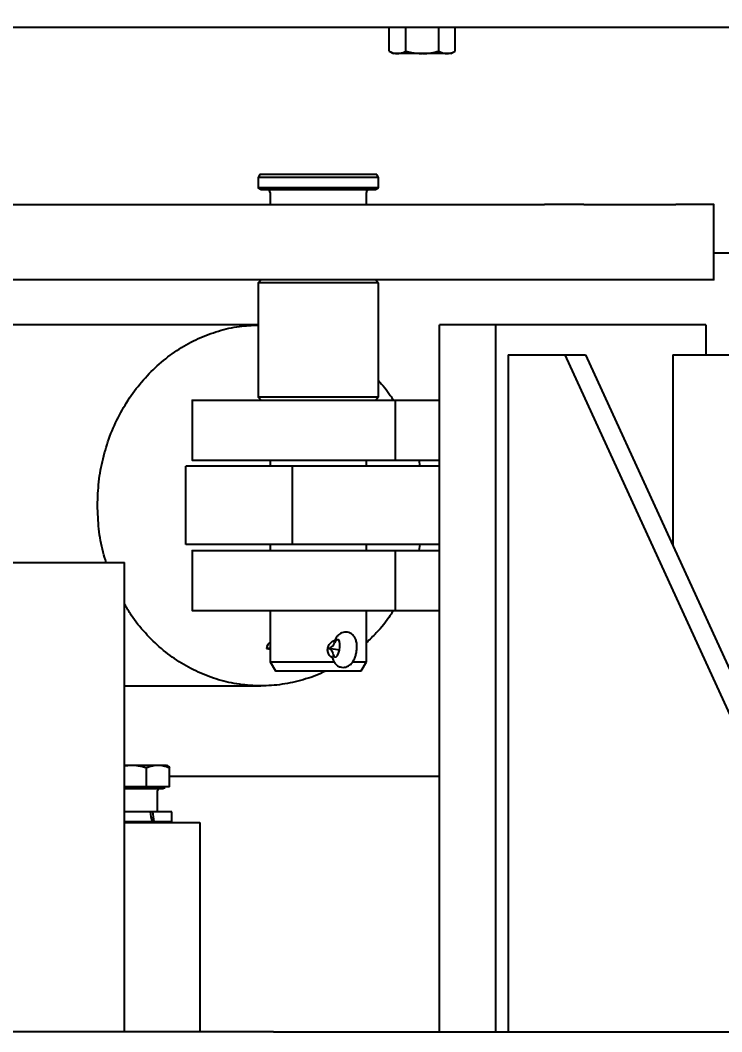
# Model space of a CAD drawing. Header units: millimetres. Extents: x 1293 to 41893, y 1011 to 26911.
# Drawn here: x 11980.6 to 12136.1, y 15104.4 to 15328.6 of the extents above; entities that cross this region are included whole.
import ezdxf

# ---------------------------------------------------------------- set-up
doc = ezdxf.new("R2010")
doc.units = ezdxf.units.MM
doc.header["$LTSCALE"] = 50
doc.layers.add('CAPA_1', color=7, linetype='Continuous')
doc.layers.add('MAQUINAS', color=11, linetype='Continuous')
doc.styles.add('SLDTEXTSTYLE0', font='TXT', dxfattribs={"width": 0.75})
doc.dimstyles.new('SLDDIMSTYLE0', dxfattribs={"dimtxt": 100, "dimasz": 100, "dimexe": 0, "dimexo": 0.0625, "dimgap": 25, "dimtad": 2, "dimdec": 0, "dimlfac": 1.5, "dimrnd": 1e-09, "dimzin": 12, "dimdsep": 46, "dimtxsty": 'SLDTEXTSTYLE0', "dimsah": 1, "dimcen": 0.09, "dimadec": 0, "dimazin": 3, "dimtfac": 1, "dimtdec": 0, "dimtofl": 0, "dimtmove": 0, "dimatfit": 3, "dimfxl": 1, "dimfrac": 2, "dimtolj": 1, "dimtzin": 12, "dimarcsym": 0})

# ---------------------------------------------------------------- blocks, each defined once
blk = doc.blocks.new('_D_18')
at = {"layer": 'CAPA_1', "transparency": 16777216}
for p, q in [((6530.12, 15837.67), (6530.12, 16976.53)), ((16745.16, 15322.37), (16745.16, 16976.53)), ((6530.12, 16926.53), (16745.16, 16926.53))]:
    blk.add_line(p, q, dxfattribs=at)
for points in [[(6530.12, 16926.53), (6630.12, 16911.14), (6630.12, 16941.91)], [(16745.16, 16926.53), (16645.16, 16941.91), (16645.16, 16911.14)]]:
    blk.add_solid(points, dxfattribs=at)
at = {"layer": 'CAPA_1', "transparency": 16777216, "insert": (11452.92, 17055.44), "char_height": 100, "attachment_point": 1, "style": 'SLDTEXTSTYLE0'}
blk.add_mtext('15323', dxfattribs=at)

msp = doc.modelspace()

# ---------------------------------------------------------------- linework, layer by layer
at = {"color": 7, "linetype": 'Continuous', "lineweight": 25}
for p, q in [((13707.6721537, 15326.9819693), (11160.0054871, 15326.9819693)), ((12062.3898842, 15321.7273242), (12062.3898842, 15326.9819693)), ((12066.0560584, 15321.7273242), (12066.0560584, 15326.9819693)), ((12073.3884068, 15321.7273242), (12073.3884068, 15326.9819693)), ((12077.054581, 15321.7273242), (12077.054581, 15326.9819693)), ((12062.3898842, 15321.7273242), (12063.3720175, 15321.1602893)), ((12076.0724477, 15321.1602893), (12077.054581, 15321.7273242)), ((12076.0724477, 15321.1602893), (12063.3720175, 15321.1602893))]:
    msp.add_line(p, q, dxfattribs=at)
for points, knots in [([(12062.3898842, 15321.7273242), (12062.5041336, 15321.6631024), (12063.0924056, 15321.3324235), (12063.7040129, 15321.2370999), (12064.1968388, 15321.1602893)], [0, 0, 0, 0, 0.1942119601, 1, 1, 1, 1]), ([(12064.2491038, 15321.1602893), (12064.4542221, 15321.1749989), (12065.0661645, 15321.2188831), (12065.660764, 15321.5242884), (12066.0560584, 15321.7273242)], [0, 0, 0, 0, 0.3351922062, 1, 1, 1, 1]), ([(12066.0560584, 15321.7273242), (12066.4807323, 15321.6111671), (12067.6617104, 15321.2881449), (12068.8859552, 15321.2102034), (12069.6699676, 15321.1602893)], [0, 0, 0, 0, 0.3595950484, 1, 1, 1, 1]), ([(12069.7744976, 15321.1602893), (12070.3983982, 15321.1926846), (12071.6228863, 15321.2562647), (12072.8074174, 15321.5723101), (12073.3884068, 15321.7273242)], [0, 0, 0, 0, 0.5095195514, 1, 1, 1, 1]), ([(12073.3884068, 15321.7273242), (12073.5026563, 15321.6631024), (12074.0909283, 15321.3324235), (12074.7025356, 15321.2370999), (12075.1953614, 15321.1602893)], [0, 0, 0, 0, 0.1942119601, 1, 1, 1, 1]), ([(12075.2476264, 15321.1602893), (12075.4527447, 15321.1749989), (12076.0646872, 15321.2188831), (12076.6592866, 15321.5242884), (12077.054581, 15321.7273242)], [0, 0, 0, 0, 0.3351922062, 1, 1, 1, 1])]:
    msp.add_open_spline(points, degree=3, knots=knots, dxfattribs=at)
at = {"layer": 'MAQUINAS', "linetype": 'Continuous', "lineweight": 25}
for p, q in [((12033.7374174, 15294.3758731), (12033.3525172, 15293.7092064)), ((12033.3525172, 15293.7092064), (12033.3525172, 15291.42744)), ((12060.0191839, 15293.7092064), (12059.6342837, 15294.3758731)), ((12060.0191839, 15291.42744), (12060.0191839, 15293.7092064)), ((12033.3525172, 15291.42744), (12034.0191839, 15291.0425398)), ((12036.0191839, 15290.3758731), (12036.0191839, 15287.7092064)), ((12057.3525172, 15287.7092064), (12057.3525172, 15290.3758731)), ((12059.3525172, 15291.0425398), (12060.0191839, 15291.42744)), ((11802.2659118, 15287.7092064), (12096.8727438, 15287.7092064)), ((12105.5253393, 15287.7092064), (12125.9805909, 15287.7092064)), ((12134.4058554, 15271.0425398), (12134.4058554, 15287.7092064)), ((12134.4058554, 15277.0425398), (12290.3934895, 15277.0425398)), ((12096.8727438, 15271.0425398), (11802.2659118, 15271.0425398)), ((12034.0191839, 15271.0425398), (12033.3525172, 15270.3758731)), ((12033.3525172, 15270.3758731), (12033.3525172, 15245.0425398)), ((12060.0191839, 15270.3758731), (12059.3525172, 15271.0425398)), ((12060.0191839, 15245.0425398), (12060.0191839, 15270.3758731)), ((12125.9805909, 15271.0425398), (12105.5253393, 15271.0425398)), ((12033.3525172, 15261.0425398), (11845.4179923, 15261.0425398)), ((12132.5894083, 15261.0425398), (12073.5454338, 15261.0425398)), ((12073.5454338, 15104.3758731), (12073.5454338, 15261.0425398)), ((12086.0746688, 15104.3758731), (12086.0746688, 15261.0425398)), ((12132.5894083, 15261.0425398), (12132.5894083, 15254.3758731)), ((12088.8108299, 15254.3758731), (12088.8108299, 15104.3758731)), ((12088.8108299, 15254.3758731), (12105.9003334, 15254.3758731)), ((12101.3400649, 15254.3758731), (12163.9862396, 15117.7092064)), ((12105.9003334, 15254.3758731), (12168.5465081, 15117.7092064)), ((12125.2929785, 15254.3758731), (12125.2929785, 15212.0695683)), ((12125.2929785, 15254.3758731), (12142.382482, 15254.3758731)), ((12018.6858638, 15244.3758731), (12018.6858638, 15231.0425398)), ((12024.1889855, 15244.3758731), (12073.5454338, 15244.3758731)), ((12033.3525172, 15245.0425398), (12034.0191839, 15244.3758731)), ((12059.3525172, 15244.3758731), (12060.0191839, 15245.0425398)), ((12063.75236, 15244.3758731), (12063.75236, 15231.0425398)), ((12073.5454338, 15229.7092064), (12017.3360664, 15229.7092064)), ((12017.3360664, 15212.3758731), (12017.3360664, 15229.7092064)), ((12024.1889855, 15231.0425398), (12073.5454338, 15231.0425398)), ((12036.0191839, 15231.0425398), (12036.0191839, 15229.7092064)), ((12040.8645625, 15229.7092064), (12040.8645625, 15212.3758731)), ((12057.3525172, 15229.7092064), (12057.3525172, 15231.0425398)), ((12068.9630522, 15231.0425398), (12069.2030977, 15229.7092064)), ((12073.5454338, 15212.3758731), (12017.3360664, 15212.3758731)), ((12036.0191839, 15212.3758731), (12036.0191839, 15211.0425398)), ((12057.3525172, 15211.0425398), (12057.3525172, 15212.3758731)), ((12069.2030977, 15212.3758731), (12068.9630522, 15211.0425398)), ((12018.6858638, 15211.0425398), (12018.6858638, 15197.7092064)), ((12024.1889855, 15211.0425398), (12073.5454338, 15211.0425398)), ((12063.75236, 15211.0425398), (12063.75236, 15197.7092064)), ((11977.0601733, 15208.3758731), (12003.72684, 15208.3758731)), ((12024.1889855, 15197.7092064), (12073.5454338, 15197.7092064)), ((12036.0191839, 15197.7092064), (12036.0191839, 15186.3758731)), ((12057.3525172, 15186.3758731), (12057.3525172, 15197.7092064)), ((12035.1858953, 15189.3379985), (12036.0191839, 15189.2009184)), ((12036.0191839, 15189.3379985), (12035.1858953, 15189.3379985)), ((12048.9756596, 15189.3379985), (12048.8106155, 15189.3379985)), ((12051.3707677, 15188.9520094), (12049.0719495, 15189.3301765)), ((12050.2293201, 15191.0092064), (12050.14365, 15191.0092064)), ((12036.0191839, 15186.3758731), (12037.1738844, 15184.3758731)), ((12056.1978167, 15184.3758731), (12057.3525172, 15186.3758731)), ((12003.72684, 15181.0425398), (12033.929437, 15181.0425398)), ((12003.72684, 15104.3758731), (12003.72684, 15175.0425398)), ((12005.2581899, 15163.4026064), (12003.72684, 15163.2761105)), ((12008.5623743, 15158.6292731), (12008.5623743, 15162.8667081)), ((12013.2154372, 15163.3129572), (12013.0601601, 15163.4026064)), ((12013.6685289, 15158.6292731), (12013.6685289, 15162.8667081)), ((12013.8235433, 15161.0425398), (12073.5454338, 15161.0425398)), ((12013.6685289, 15158.6292731), (12003.72684, 15158.6292731)), ((12011.0601601, 15153.1092064), (12011.0601601, 15157.8292064)), ((12012.5934934, 15158.2292064), (12012.5934934, 15158.6292731)), ((12014.2168267, 15153.1092064), (12003.6751539, 15153.1092064)), ((12014.2168267, 15150.9892064), (12014.2168267, 15153.1092064)), ((12003.6771137, 15150.9892064), (12014.2168267, 15150.9892064)), ((12003.72684, 15150.7258731), (12020.3935066, 15150.7258731)), ((12011.0601601, 15150.7258731), (12011.0601601, 15150.9892064)), ((12020.3935066, 15150.7258731), (12020.3935066, 15104.3758731)), ((12036.7494008, 15104.3758731), (12333.72684, 15104.3758731))]:
    msp.add_line(p, q, dxfattribs=at)
at = {"layer": 'MAQUINAS', "linetype": 'Continuous', "lineweight": 25, "flags": 128}
for points in [[(12048.9756596, 15189.3379985), (12049.1347275, 15189.3162862), (12049.2859913, 15189.2513824), (12049.4278262, 15189.1439844), (12049.5587085, 15188.9952459), (12049.6772324, 15188.8067644), (12049.7821247, 15188.5805648), (12049.8722587, 15188.3190767), (12049.9466661, 15188.0251091)], [(12049.9466661, 15188.0251091), (12050.1074884, 15187.5959655), (12050.3463905, 15187.4016897), (12050.6311625, 15187.4684748), (12050.9234105, 15187.7873165), (12051.1837323, 15188.3152273), (12051.3770303, 15188.9810322), (12051.4772434, 15189.6949647), (12051.4708604, 15190.3607696), (12051.3587419, 15190.8886804), (12051.1560042, 15191.2075221), (12050.8899811, 15191.2743072), (12050.5965389, 15191.0800315), (12050.3152408, 15190.6508879)]]:
    msp.add_lwpolyline(points, dxfattribs=at)
at = {"layer": 'MAQUINAS', "linetype": 'Continuous', "lineweight": 25}
for centre, radius, start, end in [((12035.3525172, 15290.3758731), 0.6666667, 0, 90), ((12058.0191839, 15290.3758731), 0.6666667, 90, 180), ((12037.1403485, 15189.0903833), 1.9700762, 124.687284802, 172.779503763), ((12048.4452103, 15191.2190846), 1.9544466, 285.747974023, 343.098933657), ((12011.4601601, 15157.8292064), 0.4, 90, 180)]:
    msp.add_arc(centre, radius, start, end, dxfattribs=at)
for centre, start_param, end_param in [((12007.0601601, 15149.4863168), 4.7377852628, 4.79012862), ((12007.0601601, 15152.4920961), 4.6637115056, 4.7159534227)]:
    msp.add_ellipse(centre, major_axis=(-6.5256652, 40.5847237), ratio=0.0723990126, start_param=start_param, end_param=end_param, dxfattribs=at)
for points, knots in [([(12060.0186702, 15293.7092064), (12059.9694584, 15293.7092064), (12059.8709357, 15293.7092064), (12059.0794804, 15293.7092064), (12057.8481875, 15293.7092064), (12056.1780252, 15293.7092064), (12054.1457387, 15293.7092064), (12051.8260612, 15293.7092064), (12049.3090405, 15293.7092064), (12046.6911547, 15293.7092064), (12044.0731022, 15293.7092064), (12041.5553653, 15293.7092064), (12039.2351162, 15293.7092064), (12037.1999809, 15293.7092064), (12035.5339113, 15293.7092064), (12034.279502, 15293.7092064), (12033.5649424, 15293.7092064), (12033.2674766, 15293.7092064), (12033.3528597, 15293.7092064), (12033.3530309, 15293.7092064)], [0, 0, 0, 0, 0.0623744381, 0.1248744381, 0.1873744381, 0.2498744381, 0.3123744381, 0.3748744381, 0.4373744381, 0.4998744381, 0.5623744381, 0.6248744381, 0.6873744381, 0.7498744381, 0.8123744381, 0.8748744381, 0.9373744381, 0.9998744381, 1, 1, 1, 1]), ([(12059.6337849, 15294.3758731), (12059.5859937, 15294.3758731), (12059.4903151, 15294.3758731), (12058.7217071, 15294.3758731), (12057.5259585, 15294.3758731), (12055.9040098, 15294.3758731), (12053.9303903, 15294.3758731), (12051.6776761, 15294.3758731), (12049.2333155, 15294.3758731), (12046.6910016, 15294.3758731), (12044.1485257, 15294.3758731), (12041.7034696, 15294.3758731), (12039.4502004, 15294.3758731), (12037.4738144, 15294.3758731), (12035.85584, 15294.3758731), (12034.6376424, 15294.3758731), (12033.9437104, 15294.3758731), (12033.6548317, 15294.3758731), (12033.73775, 15294.3758731), (12033.7379162, 15294.3758731)], [0, 0, 0, 0, 0.0623744381, 0.1248744381, 0.1873744381, 0.2498744381, 0.3123744381, 0.3748744381, 0.4373744381, 0.4998744381, 0.5623744381, 0.6248744381, 0.6873744381, 0.7498744381, 0.8123744381, 0.8748744381, 0.9373744381, 0.9998744381, 1, 1, 1, 1]), ([(12034.3694769, 15291.42744), (12034.0927322, 15291.42744), (12033.5392427, 15291.42744), (12033.2674853, 15291.42744), (12033.3528597, 15291.42744), (12033.3530309, 15291.42744)], [0, 0, 0, 0, 0.4994982566, 0.9989965131, 1, 1, 1, 1]), ([(12034.0196719, 15291.0425398), (12034.0195093, 15291.0425398), (12033.9384035, 15291.0425398), (12034.1965731, 15291.0425398), (12034.7223881, 15291.0425398), (12034.9852956, 15291.0425398)], [0, 0, 0, 0, 0.0010034869, 0.5005017434, 1, 1, 1, 1]), ([(12060.0186702, 15291.42744), (12059.9694584, 15291.42744), (12059.8709357, 15291.42744), (12059.0794804, 15291.42744), (12057.8481874, 15291.42744), (12056.1780254, 15291.42744), (12054.1457381, 15291.42744), (12051.8260636, 15291.42744), (12049.3090316, 15291.42744), (12046.691188, 15291.42744), (12044.0729779, 15291.42744), (12041.5558291, 15291.42744), (12039.2333853, 15291.42744), (12037.2064408, 15291.42744), (12035.5098026, 15291.42744), (12034.7495855, 15291.42744), (12034.3694769, 15291.42744)], [0, 0, 0, 0, 0.071295303, 0.1427341258, 0.2141729487, 0.2856117715, 0.3570505944, 0.4284894172, 0.4999282401, 0.5713670629, 0.6428058858, 0.7142447086, 0.7856835315, 0.8571223543, 0.9285611772, 1, 1, 1, 1]), ([(12034.9852956, 15291.0425398), (12035.3463987, 15291.0425398), (12036.068605, 15291.0425398), (12037.6804113, 15291.0425398), (12039.6060086, 15291.0425398), (12041.8123302, 15291.0425398), (12044.2036215, 15291.0425398), (12046.6909212, 15291.0425398), (12049.1778725, 15291.0425398), (12051.5690529, 15291.0425398), (12053.7727437, 15291.0425398), (12055.7034167, 15291.0425398), (12057.2900706, 15291.0425398), (12058.4597989, 15291.0425398), (12059.2116814, 15291.0425398), (12059.305278, 15291.0425398), (12059.3520292, 15291.0425398)], [0, 0, 0, 0, 0.0714388228, 0.1428776457, 0.2143164685, 0.2857552914, 0.3571941142, 0.4286329371, 0.5000717599, 0.5715105828, 0.6429494056, 0.7143882285, 0.7858270513, 0.8572658742, 0.928704697, 1, 1, 1, 1]), ([(12134.3870059, 15287.7092064), (12134.3931952, 15287.7092064), (12134.4768407, 15287.7092064), (12134.156826, 15287.7092064), (12133.3970658, 15287.7092064), (12132.1097504, 15287.7092064), (12130.4093578, 15287.7092064), (12128.3597762, 15287.7092064), (12126.7736527, 15287.7092064), (12125.9805909, 15287.7092064)], [0, 0, 0, 0, 0.0131428383, 0.1776190319, 0.3420952255, 0.5065714191, 0.6710476128, 0.8355238064, 1, 1, 1, 1]), ([(12034.3694769, 15270.3758731), (12034.0927322, 15270.3758731), (12033.5392427, 15270.3758731), (12033.2674853, 15270.3758731), (12033.3528597, 15270.3758731), (12033.3530309, 15270.3758731)], [0, 0, 0, 0, 0.4994982566, 0.9989965131, 1, 1, 1, 1]), ([(12060.0186702, 15270.3758731), (12059.9694584, 15270.3758731), (12059.8709357, 15270.3758731), (12059.0794804, 15270.3758731), (12057.8481874, 15270.3758731), (12056.1780254, 15270.3758731), (12054.1457381, 15270.3758731), (12051.8260636, 15270.3758731), (12049.3090316, 15270.3758731), (12046.691188, 15270.3758731), (12044.0729779, 15270.3758731), (12041.5558291, 15270.3758731), (12039.2333853, 15270.3758731), (12037.2064408, 15270.3758731), (12035.5098026, 15270.3758731), (12034.7495855, 15270.3758731), (12034.3694769, 15270.3758731)], [0, 0, 0, 0, 0.07129530299, 0.14273412584, 0.21417294868, 0.28561177153, 0.35705059438, 0.42848941722, 0.49992824007, 0.57136706292, 0.64280588576, 0.71424470861, 0.78568353146, 0.85712235431, 0.92856117715, 1, 1, 1, 1]), ([(12134.3870059, 15271.0425398), (12134.3931952, 15271.0425398), (12134.4768407, 15271.0425398), (12134.156826, 15271.0425398), (12133.3970658, 15271.0425398), (12132.1097504, 15271.0425398), (12130.4093578, 15271.0425398), (12128.3597762, 15271.0425398), (12126.7736527, 15271.0425398), (12125.9805909, 15271.0425398)], [0, 0, 0, 0, 0.0131428383, 0.1776190319, 0.3420952255, 0.5065714191, 0.6710476128, 0.8355238064, 1, 1, 1, 1]), ([(11997.7257192, 15221.0425398), (11997.7854969, 15222.7878662), (11997.9050521, 15226.2785191), (11998.8667548, 15231.4249088), (12000.3839148, 15236.3936551), (12002.4869651, 15241.0997331), (12005.1248111, 15245.4626511), (12008.25637, 15249.4076441), (12011.826965, 15252.8676388), (12015.7758301, 15255.781841), (12020.0351831, 15258.1063329), (12024.5326815, 15259.7791541), (12028.9999351, 15260.8107269), (12031.9659309, 15260.9402228), (12033.3525172, 15261.0007614)], [0, 0, 0, 0, 0.0841898645, 0.1683797289, 0.2525695934, 0.3367594579, 0.4209493224, 0.5051391868, 0.5893290513, 0.6735189158, 0.7577087803, 0.8418986447, 0.9260885092, 1, 1, 1, 1]), ([(12060.0191839, 15248.7096702), (12060.9507807, 15247.6499487), (12062.1407095, 15246.2963662), (12063.0660146, 15244.718439), (12063.2668971, 15244.3758731)], [0, 0, 0, 0, 0.7829013541, 1, 1, 1, 1]), ([(12018.7158879, 15244.3758731), (12018.7063708, 15244.3758731), (12018.6408505, 15244.3758731), (12018.9313273, 15244.3758731), (12019.6067542, 15244.3758731), (12020.7393766, 15244.3758731), (12022.2312806, 15244.3758731), (12023.5364172, 15244.3758731), (12024.1889855, 15244.3758731)], [0, 0, 0, 0, 0.0328703412, 0.226296273, 0.4197222047, 0.6131481365, 0.8065740682, 1, 1, 1, 1]), ([(12034.3694769, 15245.0425398), (12034.0927322, 15245.0425398), (12033.5392427, 15245.0425398), (12033.2674853, 15245.0425398), (12033.3528597, 15245.0425398), (12033.3530309, 15245.0425398)], [0, 0, 0, 0, 0.4994982566, 0.9989965131, 1, 1, 1, 1]), ([(12060.0186702, 15245.0425398), (12059.9694584, 15245.0425398), (12059.8709357, 15245.0425398), (12059.0794804, 15245.0425398), (12057.8481874, 15245.0425398), (12056.1780254, 15245.0425398), (12054.1457381, 15245.0425398), (12051.8260636, 15245.0425398), (12049.3090316, 15245.0425398), (12046.691188, 15245.0425398), (12044.0729779, 15245.0425398), (12041.5558291, 15245.0425398), (12039.2333853, 15245.0425398), (12037.2064408, 15245.0425398), (12035.5098026, 15245.0425398), (12034.7495855, 15245.0425398), (12034.3694769, 15245.0425398)], [0, 0, 0, 0, 0.071295303, 0.1427341258, 0.2141729487, 0.2856117715, 0.3570505944, 0.4284894172, 0.4999282401, 0.5713670629, 0.6428058858, 0.7142447086, 0.7856835315, 0.8571223543, 0.9285611772, 1, 1, 1, 1]), ([(12018.7158879, 15231.0425398), (12018.7063708, 15231.0425398), (12018.6408505, 15231.0425398), (12018.9313273, 15231.0425398), (12019.6067542, 15231.0425398), (12020.7393766, 15231.0425398), (12022.2312806, 15231.0425398), (12023.5364172, 15231.0425398), (12024.1889855, 15231.0425398)], [0, 0, 0, 0, 0.0328703412, 0.226296273, 0.4197222047, 0.6131481365, 0.8065740682, 1, 1, 1, 1]), ([(11999.6702497, 15208.3758731), (11999.4212281, 15209.1429815), (11998.6389969, 15211.5526363), (11997.9233389, 15215.8135777), (11997.7915925, 15219.2995524), (11997.7257192, 15221.0425398)], [0, 0, 0, 0, 0.189306577, 0.5946532885, 1, 1, 1, 1]), ([(12018.7158879, 15211.0425398), (12018.7063708, 15211.0425398), (12018.6408505, 15211.0425398), (12018.9313273, 15211.0425398), (12019.6067542, 15211.0425398), (12020.7393766, 15211.0425398), (12022.2312806, 15211.0425398), (12023.5364172, 15211.0425398), (12024.1889855, 15211.0425398)], [0, 0, 0, 0, 0.0328703412, 0.226296273, 0.4197222047, 0.6131481365, 0.8065740682, 1, 1, 1, 1]), ([(12048.3135244, 15184.3758731), (12048.1375383, 15184.2784111), (12046.5499742, 15183.3992101), (12043.3100654, 15182.3334284), (12038.6728727, 15181.261034), (12033.9282665, 15180.9309074), (12029.1906834, 15181.2705749), (12024.5324214, 15182.295265), (12020.034983, 15183.9814054), (12015.7768906, 15186.3032644), (12011.8229232, 15189.214679), (12008.2714769, 15192.6884567), (12005.5354073, 15196.013585), (12004.205627, 15198.3121468), (12003.72684, 15199.1397435)], [0, 0, 0, 0, 0.0116655631, 0.1052346107, 0.1988036583, 0.2923727059, 0.3859417535, 0.4795108011, 0.5730798487, 0.6666488964, 0.760217944, 0.8537869916, 0.9473560392, 1, 1, 1, 1]), ([(12018.7158879, 15197.7092064), (12018.7063708, 15197.7092064), (12018.6408505, 15197.7092064), (12018.9313273, 15197.7092064), (12019.6067542, 15197.7092064), (12020.7393766, 15197.7092064), (12022.2312806, 15197.7092064), (12023.5364172, 15197.7092064), (12024.1889855, 15197.7092064)], [0, 0, 0, 0, 0.0328703412, 0.226296273, 0.4197222047, 0.6131481365, 0.8065740682, 1, 1, 1, 1]), ([(12063.2668971, 15197.7092064), (12063.06486, 15197.3679145), (12061.9986668, 15195.5668438), (12060.0289522, 15193.1544972), (12058.0886849, 15191.3382059), (12057.3525172, 15190.6490766)], [0, 0, 0, 0, 0.1267067847, 0.6686589285, 1, 1, 1, 1]), ([(12055.1835622, 15188.7691633), (12055.2019323, 15188.921597), (12055.255464, 15189.3657997), (12055.2582143, 15190.1157787), (12055.1403782, 15190.9081719), (12054.8909159, 15191.590154), (12054.5324282, 15192.1417337), (12054.0558543, 15192.5779078), (12053.4686683, 15192.8712648), (12052.8155804, 15192.9849789), (12052.1752601, 15192.9077208), (12051.6076302, 15192.6731787), (12051.1275078, 15192.3271852), (12050.7216283, 15191.8663686), (12050.464614, 15191.4957773), (12050.3632078, 15191.247427), (12050.35201, 15191.2200028)], [0, 0, 0, 0, 0.0498203362, 0.1451799663, 0.2488330964, 0.3327630349, 0.4068582853, 0.4798770543, 0.5532447278, 0.6271296395, 0.7011332592, 0.7694391599, 0.8367792973, 0.9080875413, 0.9898505173, 1, 1, 1, 1]), ([(12049.8540049, 15187.2155873), (12049.6807241, 15187.3183138), (12049.2770238, 15187.5576406), (12048.8652472, 15188.2221895), (12048.6961236, 15189.0397151), (12048.8618279, 15189.8741938), (12049.3278299, 15190.547737), (12049.8051283, 15190.9465646), (12050.1011065, 15191.001334), (12050.14365, 15191.0092064)], [0, 0, 0, 0, 0.1270711139, 0.2960436066, 0.4648675324, 0.6336914583, 0.802663951, 0.9716351901, 1, 1, 1, 1]), ([(12050.3487739, 15191.2279672), (12050.311323, 15191.1557094), (12050.2180402, 15190.9757298), (12050.095702, 15190.8109361), (12050.0889286, 15190.8050294), (12050.0861202, 15190.8025805)], [0, 0, 0, 0, 0.281952643, 0.7022877253, 1, 1, 1, 1]), ([(12049.7494607, 15187.5663358), (12049.7468762, 15187.570414), (12049.7322935, 15187.5934254), (12049.7785797, 15187.4980515), (12049.8086038, 15187.3662802), (12049.8197143, 15187.3175178)], [0, 0, 0, 0, 0.1194777908, 0.6741598686, 1, 1, 1, 1]), ([(12049.8353495, 15187.3281852), (12049.8465469, 15187.2502979), (12049.8913022, 15186.9389874), (12050.0944074, 15186.4684939), (12050.4508566, 15185.9199906), (12050.9348811, 15185.4902107), (12051.5257997, 15185.20433), (12052.1796462, 15185.0996815), (12052.8170167, 15185.1849207), (12053.3807821, 15185.4246846), (12053.8560004, 15185.7765974), (12054.2655066, 15186.2371693), (12054.6285483, 15186.8348694), (12054.9295955, 15187.579266), (12055.1047923, 15188.2605522), (12055.1667198, 15188.6604128), (12055.1835622, 15188.7691633)], [0, 0, 0, 0, 0.0277839013, 0.1110504302, 0.1853378954, 0.2586604602, 0.3323605071, 0.4065578921, 0.480537424, 0.5489885291, 0.6166737785, 0.6885918585, 0.7713205808, 0.8684178347, 0.964213487, 1, 1, 1, 1]), ([(12036.0195948, 15186.3758731), (12036.0194579, 15186.3758731), (12035.9511583, 15186.3758731), (12036.1685643, 15186.3758731), (12036.6113559, 15186.3758731), (12036.8327517, 15186.3758731)], [0, 0, 0, 0, 0.0010034869, 0.5005017434, 1, 1, 1, 1]), ([(12036.8327517, 15186.3758731), (12037.1368397, 15186.3758731), (12037.7450159, 15186.3758731), (12039.1023077, 15186.3758731), (12040.7239347, 15186.3758731), (12042.5816229, 15186.3758731), (12044.5963379, 15186.3758731), (12046.6871893, 15186.3758731), (12048.5861955, 15186.3758731), (12049.7118275, 15186.3758731), (12050.1762503, 15186.3758731)], [0, 0, 0, 0, 0.1298299357, 0.2596598714, 0.3894898071, 0.5193197429, 0.6491496786, 0.7789796143, 0.90880955, 1, 1, 1, 1]), ([(12054.3252006, 15186.3758731), (12054.7572419, 15186.3758731), (12055.6542514, 15186.3758731), (12056.596554, 15186.3758731), (12057.2349663, 15186.3758731), (12057.3130858, 15186.3758731), (12057.3521063, 15186.3758731)], [0, 0, 0, 0, 0.2366038425, 0.4912397486, 0.7458756548, 1, 1, 1, 1]), ([(12037.1742509, 15184.3758731), (12037.1741288, 15184.3758731), (12037.1132228, 15184.3758731), (12037.3070939, 15184.3758731), (12037.7019519, 15184.3758731), (12037.8993809, 15184.3758731)], [0, 0, 0, 0, 0.0010034869, 0.5005017434, 1, 1, 1, 1]), ([(12037.8993809, 15184.3758731), (12038.1705494, 15184.3758731), (12038.7128863, 15184.3758731), (12039.9232637, 15184.3758731), (12041.3692808, 15184.3758731), (12043.0261063, 15184.3758731), (12044.8218338, 15184.3758731), (12046.6896583, 15184.3758731), (12048.5572212, 15184.3758731), (12050.3528655, 15184.3758731), (12052.0077154, 15184.3758731), (12053.457544, 15184.3758731), (12054.6490333, 15184.3758731), (12055.5274346, 15184.3758731), (12056.0920568, 15184.3758731), (12056.1623426, 15184.3758731), (12056.1974502, 15184.3758731)], [0, 0, 0, 0, 0.0714388228, 0.1428776457, 0.2143164685, 0.2857552914, 0.3571941142, 0.4286329371, 0.5000717599, 0.5715105828, 0.6429494056, 0.7143882285, 0.7858270513, 0.8572658742, 0.928704697, 1, 1, 1, 1]), ([(12005.2581899, 15163.4026064), (12004.7514327, 15163.4026064), (12004.1975891, 15163.4026064), (12003.763726, 15163.4026064), (12003.72684, 15163.4026064)], [0, 0, 0, 0, 0.9149824041, 1, 1, 1, 1]), ([(12008.5623743, 15162.8667081), (12007.9948113, 15163.0241955), (12006.9110285, 15163.3249236), (12005.7914565, 15163.3775431), (12005.2581899, 15163.4026064)], [0, 0, 0, 0, 0.523687075, 1, 1, 1, 1]), ([(12011.1154516, 15163.4026064), (12010.7034071, 15163.3775431), (12009.8383362, 15163.3249236), (12009.0009189, 15163.0241955), (12008.5623743, 15162.8667081)], [0, 0, 0, 0, 0.476312925, 1, 1, 1, 1]), ([(12013.6685289, 15162.8667081), (12013.2299843, 15163.0241955), (12012.392567, 15163.3249236), (12011.527496, 15163.3775431), (12011.1154516, 15163.4026064)], [0, 0, 0, 0, 0.523687075, 1, 1, 1, 1]), ([(12013.0319771, 15163.4026064), (12013.0409367, 15163.4026064), (12013.1043197, 15163.4026064), (12012.8218413, 15163.4026064), (12012.1983529, 15163.4026064), (12011.4764187, 15163.4026064), (12011.1154516, 15163.4026064)], [0, 0, 0, 0, 0.0520209377, 0.3680139585, 0.6840069792, 1, 1, 1, 1]), ([(12013.2065395, 15163.297546), (12013.2308139, 15163.2899627), (12013.3879103, 15163.2408863), (12013.5399675, 15163.0381325), (12013.6685289, 15162.8667081)], [0, 0, 0, 0, 0.1545192832, 1, 1, 1, 1]), ([(12013.8235433, 15162.8667081), (12013.6455457, 15163.0397717), (12013.444038, 15163.2356938), (12013.2358496, 15163.2845232), (12013.21156, 15163.2902202)], [0, 0, 0, 0, 0.8833289783, 1, 1, 1, 1]), ([(12012.3380519, 15158.2292064), (12012.0413938, 15158.2292064), (12011.4480775, 15158.2292064), (12009.6717173, 15158.2292064), (12007.5677203, 15158.2292064), (12005.4125839, 15158.2292064), (12004.2649571, 15158.2292064), (12003.72684, 15158.2292064)], [0, 0, 0, 0, 0.2047976409, 0.4095952817, 0.6143929226, 0.8191905634, 1, 1, 1, 1])]:
    msp.add_open_spline(points, degree=3, knots=knots, dxfattribs=at)
for points in [[(12105.5253393, 15287.7092064), (12105.1105133, 15287.7092064), (12104.2808615, 15287.7092064), (12102.9646534, 15287.7092064), (12101.6592272, 15287.7092064), (12100.406581, 15287.7092064), (12099.2555968, 15287.7092064), (12098.2557006, 15287.7092064), (12097.4237976, 15287.7092064), (12097.0564284, 15287.7092064), (12096.8727438, 15287.7092064)], [(12105.5253393, 15271.0425398), (12105.1105133, 15271.0425398), (12104.2808615, 15271.0425398), (12102.9646534, 15271.0425398), (12101.6592272, 15271.0425398), (12100.406581, 15271.0425398), (12099.2555968, 15271.0425398), (12098.2557006, 15271.0425398), (12097.4237976, 15271.0425398), (12097.0564284, 15271.0425398), (12096.8727438, 15271.0425398)], [(12003.72684, 15175.0425398), (12003.72684, 15176.4969785), (12003.72684, 15179.4058558), (12003.72684, 15183.6945141), (12003.72684, 15187.8351357), (12003.72684, 15191.7568684), (12003.72684, 15195.3926295), (12003.72684, 15198.6801383), (12003.72684, 15201.5634123), (12003.72684, 15203.9921191), (12003.72684, 15205.9284306), (12003.72684, 15207.3253037), (12003.72684, 15208.2107585), (12003.72684, 15208.3208349), (12003.72684, 15208.3758731)], [(12011.1154516, 15163.4026064), (12010.7025412, 15163.4026064), (12009.8767204, 15163.4026064), (12008.3742127, 15163.4026064), (12006.7931232, 15163.4026064), (12005.7698343, 15163.4026064), (12005.2581899, 15163.4026064)], [(12036.7494008, 15104.3758731), (12034.2554185, 15104.3758731), (12029.2674537, 15104.3758731), (12021.0873803, 15104.3758731), (12012.4160472, 15104.3758731), (12003.2191444, 15104.3758731), (11993.5282756, 15104.3758731), (11983.3585697, 15104.3758731), (11972.7309362, 15104.3758731), (11961.6652115, 15104.3758731), (11950.1850887, 15104.3758731), (11938.3050102, 15104.3758731), (11926.0774176, 15104.3758731), (11917.6368716, 15104.3758731), (11913.4165986, 15104.3758731)]]:
    msp.add_open_spline(points, degree=3, dxfattribs=at)

# ---------------------------------------------------------------- dimensions: what is measured, and where the dimension line sits
at = {"layer": 'CAPA_1'}
dim = msp.add_linear_dim(base=(16745.1618891, 16926.5285398), p1=(6530.1246702, 15774.167696), p2=(16745.1618891, 15258.8741626), dimstyle='SLDDIMSTYLE0', dxfattribs=at)
dim.commit()
dim.dimension.update_dxf_attribs({"geometry": '_D_18', "text_midpoint": (11637.6432797, 16926.5285398), "dimtype": 160})

doc.saveas('drawing.dxf')
